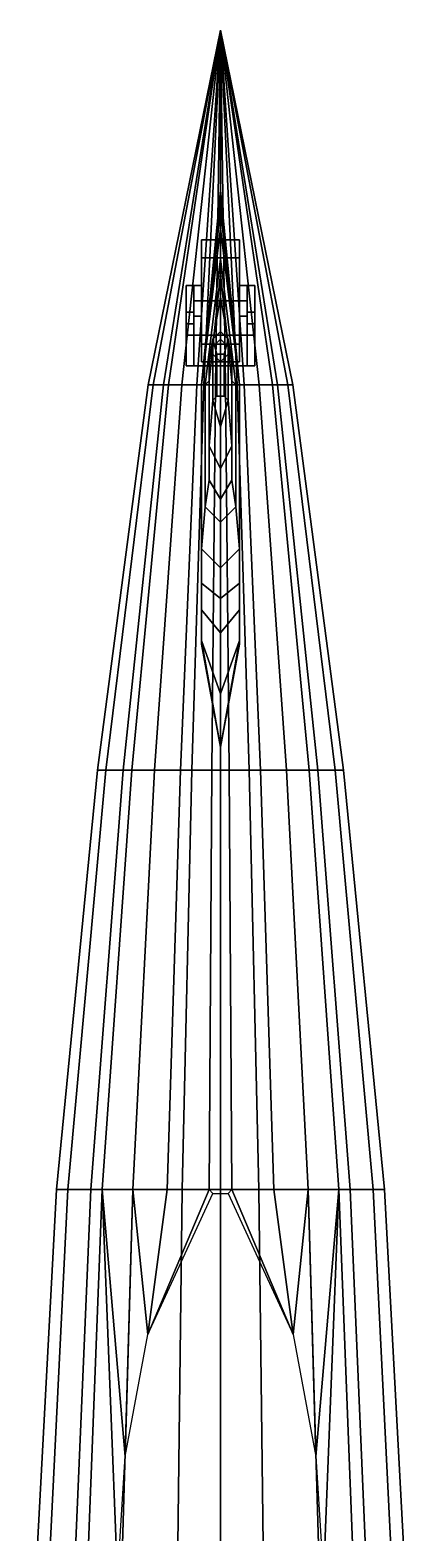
# Model space of a CAD drawing. Extents: x -0.55 to 0.55, y -3.82 to 4.07.
# Drawn here: x -0.499 to 0.499, y 0.125 to 4.065 of the extents above; entities that cross this region are included whole.
import ezdxf

# ---------------------------------------------------------------- set-up
doc = ezdxf.new("R2010")
doc.units = 0
doc.layers.get('0').update_dxf_attribs({"linetype": 'CONTINUOUS'})

msp = doc.modelspace()

# ---------------------------------------------------------------- linework, layer by layer
for points in [[(0, 4.065, 0.14), (-0.176, 3.135, 0.0648), (-0.1892, 3.135, 0.144), (0, 4.065, 0.14)], [(0, 4.065, 0.14), (-0.1892, 3.135, 0.144), (-0.1892, 3.135, 0.2144), (0, 4.065, 0.14)], [(0, 4.065, 0.14), (-0.1892, 3.135, 0.2144), (-0.176, 3.135, 0.2716), (0, 4.065, 0.14)], [(0, 4.065, 0.14), (-0.1496, 3.135, 0.0032), (-0.176, 3.135, 0.0648), (0, 4.065, 0.14)], [(0, 4.065, 0.14), (-0.176, 3.135, 0.2716), (-0.1364, 3.135, 0.3464), (0, 4.065, 0.14)], [(0, 4.065, 0.14), (-0.1364, 3.135, -0.0144), (-0.1496, 3.135, 0.0032), (0, 4.065, 0.14)], [(0, 4.065, 0.14), (-0.1012, 3.135, -0.0496), (-0.1364, 3.135, -0.0144), (0, 4.065, 0.14)], [(0, 4.065, 0.14), (-0.1364, 3.135, 0.3464), (-0.1012, 3.135, 0.3904), (0, 4.065, 0.14)], [(0, 4.065, 0.14), (-0.044, 3.135, -0.076), (-0.1012, 3.135, -0.0496), (0, 4.065, 0.14)], [(0, 4.065, 0.14), (-0.1012, 3.135, 0.3904), (-0.0616, 3.135, 0.4168), (0, 4.065, 0.14)], [(0, 4.065, 0.14), (-0.0616, 3.135, 0.4168), (-0.0132, 3.135, 0.43), (0, 4.065, 0.14)], [(0, 4.065, 0.14), (0, 3.135, -0.0804), (-0.044, 3.135, -0.076), (0, 4.065, 0.14)], [(0, 4.065, 0.14), (-0.0132, 3.135, 0.43), (0.0132, 3.135, 0.43), (0, 4.065, 0.14)], [(0, 4.065, 0.14), (0.1892, 3.135, 0.144), (0.176, 3.135, 0.0648), (0, 4.065, 0.14)], [(0, 4.065, 0.14), (0.176, 3.135, 0.0648), (0.1496, 3.135, 0.0032), (0, 4.065, 0.14)], [(0, 4.065, 0.14), (0.1496, 3.135, 0.0032), (0.1364, 3.135, -0.0144), (0, 4.065, 0.14)], [(0, 4.065, 0.14), (0.1364, 3.135, -0.0144), (0.1012, 3.135, -0.0496), (0, 4.065, 0.14)], [(0, 4.065, 0.14), (0.1012, 3.135, -0.0496), (0.044, 3.135, -0.076), (0, 4.065, 0.14)], [(0, 4.065, 0.14), (0.044, 3.135, -0.076), (0, 3.135, -0.0804), (0, 4.065, 0.14)], [(0, 4.065, 0.14), (0.0132, 3.135, 0.43), (0.0616, 3.135, 0.4168), (0, 4.065, 0.14)], [(0, 4.065, 0.14), (0.0616, 3.135, 0.4168), (0.1012, 3.135, 0.3904), (0, 4.065, 0.14)], [(0, 4.065, 0.14), (0.1012, 3.135, 0.3904), (0.1364, 3.135, 0.3464), (0, 4.065, 0.14)], [(0, 4.065, 0.14), (0.1364, 3.135, 0.3464), (0.176, 3.135, 0.2716), (0, 4.065, 0.14)], [(0, 4.065, 0.14), (0.176, 3.135, 0.2716), (0.1892, 3.135, 0.2144), (0, 4.065, 0.14)], [(0, 4.065, 0.14), (0.1892, 3.135, 0.2144), (0.1892, 3.135, 0.144), (0, 4.065, 0.14)], [(0, 3.635, 0.58), (0, 3.645, 0.31), (-0.05, 3.135, 0.31), (-0.05, 3.135, 0.58)], [(0, 3.645, 0.31), (0, 2.185, 0.31), (-0.05, 2.465, 0.31), (-0.05, 3.135, 0.31)], [(-0.05, 3.135, 0.31), (-0.05, 2.465, 0.31), (0, 2.185, 0.31), (0, 3.645, 0.31)], [(0, 3.645, 0.31), (0, 3.645, 0.24), (-0.05, 3.135, 0.24), (-0.05, 3.135, 0.31)], [(0, 3.625, 0.78), (0, 3.635, 0.61), (-0.05, 3.135, 0.61), (-0.05, 3.135, 0.78)], [(0, 3.635, 0.61), (0, 3.635, 0.58), (-0.05, 3.135, 0.58), (-0.05, 3.135, 0.61)], [(0, 3.595, 0.95), (0, 3.625, 0.78), (-0.05, 3.135, 0.78), (-0.05, 3.135, 0.95)], [(0, 3.645, 0.24), (0, 2.185, 0.24), (0, 2.185, 0.31), (0, 3.645, 0.31)], [(0.05, 3.135, 0.31), (0.05, 3.135, 0.24), (0, 3.645, 0.24), (0, 3.645, 0.31)], [(0, 3.645, 0.31), (0, 2.185, 0.31), (0.05, 2.465, 0.31), (0.05, 3.135, 0.31)], [(0.05, 3.135, 0.58), (0.05, 3.135, 0.31), (0, 3.645, 0.31), (0, 3.635, 0.58)], [(0.05, 3.135, 0.31), (0.05, 2.465, 0.31), (0, 2.185, 0.31), (0, 3.645, 0.31)], [(0, 2.185, 0.31), (0, 2.185, 0.24), (0, 3.645, 0.24), (0, 3.645, 0.31)], [(0.05, 3.135, 0.61), (0.05, 3.135, 0.58), (0, 3.635, 0.58), (0, 3.635, 0.61)], [(0.05, 3.135, 0.78), (0.05, 3.135, 0.61), (0, 3.635, 0.61), (0, 3.625, 0.78)], [(0.05, 3.135, 0.95), (0.05, 3.135, 0.78), (0, 3.625, 0.78), (0, 3.595, 0.95)], [(0, 3.545, 1.12), (0, 3.595, 0.95), (-0.05, 3.135, 0.95), (-0.05, 3.135, 1.12)], [(0.05, 3.135, 1.12), (0.05, 3.135, 0.95), (0, 3.595, 0.95), (0, 3.545, 1.12)], [(0, 3.465, 1.31), (0, 3.545, 1.12), (-0.05, 3.135, 1.12), (-0.04, 3.135, 1.31)], [(0.05, 3.4681, -0.1169), (0.05, 3.515, -0.23), (-0.05, 3.515, -0.23), (-0.05, 3.4681, -0.1169)], [(0.05, 3.515, -0.23), (0.05, 3.4681, -0.3431), (-0.05, 3.4681, -0.3431), (-0.05, 3.515, -0.23)], [(-0.05, 3.355, -0.07), (-0.05, 3.4681, -0.1169), (-0.05, 3.515, -0.23), (-0.05, 3.2419, -0.1169)], [(-0.05, 3.2419, -0.1169), (-0.05, 3.515, -0.23), (-0.05, 3.4681, -0.3431), (-0.05, 3.195, -0.23)], [(0.04, 3.135, 1.31), (0.05, 3.135, 1.12), (0, 3.545, 1.12), (0, 3.465, 1.31)], [(0.05, 3.2419, -0.1169), (0.05, 3.515, -0.23), (0.05, 3.4681, -0.1169), (0.05, 3.355, -0.07)], [(0.05, 3.195, -0.23), (0.05, 3.4681, -0.3431), (0.05, 3.515, -0.23), (0.05, 3.2419, -0.1169)], [(0.05, 3.355, -0.07), (0.05, 3.4681, -0.1169), (-0.05, 3.4681, -0.1169), (-0.05, 3.355, -0.07)], [(0.05, 3.4681, -0.3431), (0.05, 3.355, -0.39), (-0.05, 3.355, -0.39), (-0.05, 3.4681, -0.3431)], [(-0.05, 3.195, -0.23), (-0.05, 3.4681, -0.3431), (-0.05, 3.355, -0.39), (-0.05, 3.2419, -0.3431)], [(0.05, 3.2419, -0.3431), (0.05, 3.355, -0.39), (0.05, 3.4681, -0.3431), (0.05, 3.195, -0.23)], [(0, 3.425, 1.39), (0, 3.465, 1.31), (-0.04, 3.135, 1.31), (-0.03, 3.145, 1.39)], [(0.03, 3.145, 1.39), (0.04, 3.135, 1.31), (0, 3.465, 1.31), (0, 3.425, 1.39)], [(-0.09, 3.395, -0.18), (-0.09, 3.325, -0.18), (-0.07, 3.325, -0.18), (-0.07, 3.395, -0.18)], [(-0.07, 3.395, -0.18), (-0.07, 3.395, -0.26), (-0.09, 3.395, -0.26), (-0.09, 3.395, -0.18)], [(-0.07, 3.395, -0.26), (-0.07, 3.295, -0.26), (-0.09, 3.295, -0.26), (-0.09, 3.395, -0.26)], [(-0.09, 3.395, -0.26), (-0.09, 3.295, -0.26), (-0.09, 3.325, -0.18), (-0.09, 3.395, -0.18)], [(-0.07, 3.325, -0.18), (-0.07, 3.295, -0.26), (-0.07, 3.395, -0.26), (-0.07, 3.395, -0.18)], [(-0.05, 3.355, -0.18), (-0.05, 3.395, -0.22), (-0.07, 3.395, -0.22), (-0.07, 3.355, -0.18)], [(-0.05, 3.395, -0.22), (-0.05, 3.355, -0.26), (-0.07, 3.355, -0.26), (-0.07, 3.395, -0.22)], [(0, 3.365, 1.47), (0, 3.425, 1.39), (-0.03, 3.145, 1.39), (-0.03, 3.195, 1.47)], [(0.03, 3.195, 1.47), (0.03, 3.145, 1.39), (0, 3.425, 1.39), (0, 3.365, 1.47)], [(0.07, 3.355, -0.18), (0.07, 3.395, -0.22), (0.05, 3.395, -0.22), (0.05, 3.355, -0.18)], [(0.07, 3.395, -0.22), (0.07, 3.355, -0.26), (0.05, 3.355, -0.26), (0.05, 3.395, -0.22)], [(0.07, 3.395, -0.26), (0.07, 3.295, -0.26), (0.07, 3.325, -0.18), (0.07, 3.395, -0.18)], [(0.09, 3.395, -0.18), (0.09, 3.395, -0.26), (0.07, 3.395, -0.26), (0.07, 3.395, -0.18)], [(0.09, 3.395, -0.26), (0.09, 3.295, -0.26), (0.07, 3.295, -0.26), (0.07, 3.395, -0.26)], [(0.07, 3.395, -0.18), (0.07, 3.325, -0.18), (0.09, 3.325, -0.18), (0.09, 3.395, -0.18)], [(0.09, 3.325, -0.18), (0.09, 3.295, -0.26), (0.09, 3.395, -0.26), (0.09, 3.395, -0.18)], [(-0.05, 3.315, -0.22), (-0.05, 3.355, -0.18), (-0.07, 3.355, -0.18), (-0.07, 3.315, -0.22)], [(-0.05, 3.355, -0.26), (-0.05, 3.315, -0.22), (-0.07, 3.315, -0.22), (-0.07, 3.355, -0.26)], [(0.05, 3.2419, -0.1169), (0.05, 3.355, -0.07), (-0.05, 3.355, -0.07), (-0.05, 3.2419, -0.1169)], [(0.05, 3.355, -0.39), (0.05, 3.2419, -0.3431), (-0.05, 3.2419, -0.3431), (-0.05, 3.355, -0.39)], [(0, 3.275, 1.55), (0, 3.365, 1.47), (-0.03, 3.195, 1.47), (-0.02, 3.255, 1.55)], [(0.02, 3.255, 1.55), (0.03, 3.195, 1.47), (0, 3.365, 1.47), (0, 3.275, 1.55)], [(0.07, 3.315, -0.22), (0.07, 3.355, -0.18), (0.05, 3.355, -0.18), (0.05, 3.315, -0.22)], [(0.07, 3.355, -0.26), (0.07, 3.315, -0.22), (0.05, 3.315, -0.22), (0.05, 3.355, -0.26)], [(-0.09, 3.325, -0.18), (-0.09, 3.265, -0.09), (-0.07, 3.265, -0.09), (-0.07, 3.325, -0.18)], [(-0.09, 3.295, -0.26), (-0.09, 3.185, -0.14), (-0.09, 3.265, -0.09), (-0.09, 3.325, -0.18)], [(-0.07, 3.265, -0.09), (-0.07, 3.185, -0.14), (-0.07, 3.295, -0.26), (-0.07, 3.325, -0.18)], [(0.07, 3.325, -0.18), (0.07, 3.265, -0.09), (0.09, 3.265, -0.09), (0.09, 3.325, -0.18)], [(0.07, 3.295, -0.26), (0.07, 3.185, -0.14), (0.07, 3.265, -0.09), (0.07, 3.325, -0.18)], [(0.09, 3.265, -0.09), (0.09, 3.185, -0.14), (0.09, 3.295, -0.26), (0.09, 3.325, -0.18)], [(-0.07, 3.295, -0.26), (-0.07, 3.185, -0.14), (-0.09, 3.185, -0.14), (-0.09, 3.295, -0.26)], [(0, 3.215, 1.58), (0, 3.275, 1.55), (-0.02, 3.255, 1.55), (-0.01, 3.215, 1.57)], [(0.01, 3.215, 1.57), (0.02, 3.255, 1.55), (0, 3.275, 1.55), (0, 3.215, 1.58)], [(0.09, 3.295, -0.26), (0.09, 3.185, -0.14), (0.07, 3.185, -0.14), (0.07, 3.295, -0.26)], [(-0.09, 3.265, -0.08), (-0.09, 3.185, -0.08), (0.09, 3.185, -0.08), (0.09, 3.265, -0.08)], [(-0.09, 3.265, -0.09), (-0.09, 3.265, -0.08), (0.09, 3.265, -0.08), (0.09, 3.265, -0.09)], [(-0.09, 3.265, -0.09), (-0.09, 3.185, -0.14), (-0.09, 3.185, -0.08), (-0.09, 3.265, -0.08)], [(0.07, 3.265, -0.09), (0.07, 3.185, -0.09), (-0.07, 3.185, -0.09), (-0.07, 3.265, -0.09)], [(-0.07, 3.265, -0.09), (-0.07, 3.185, -0.09), (-0.07, 3.185, -0.14), (-0.07, 3.265, -0.09)], [(0.05, 3.195, -0.23), (0.05, 3.2419, -0.1169), (-0.05, 3.2419, -0.1169), (-0.05, 3.195, -0.23)], [(0.05, 3.2419, -0.3431), (0.05, 3.195, -0.23), (-0.05, 3.195, -0.23), (-0.05, 3.2419, -0.3431)], [(-0.03, 3.195, 1.47), (-0.03, 2.975, 1.47), (-0.02, 3.095, 1.55), (-0.02, 3.255, 1.55)], [(0, 3.255, -0.08), (-0.03, 3.225, -0.08), (-0.03, 3.225, -0.03), (0, 3.255, -0.03)], [(-0.02, 3.255, 1.55), (-0.02, 3.095, 1.55), (-0.01, 3.105, 1.57), (-0.01, 3.215, 1.57)], [(0.03, 3.225, -0.08), (0, 3.255, -0.08), (0, 3.255, -0.03), (0.03, 3.225, -0.03)], [(0.01, 3.105, 1.57), (0.02, 3.095, 1.55), (0.02, 3.255, 1.55), (0.01, 3.215, 1.57)], [(0.02, 3.095, 1.55), (0.03, 2.975, 1.47), (0.03, 3.195, 1.47), (0.02, 3.255, 1.55)], [(0.07, 3.185, -0.14), (0.07, 3.185, -0.09), (0.07, 3.265, -0.09)], [(0.09, 3.265, -0.08), (0.09, 3.185, -0.08), (0.09, 3.185, -0.14), (0.09, 3.265, -0.09)], [(-0.03, 3.225, -0.08), (0, 3.195, -0.08), (0, 3.195, -0.03), (-0.03, 3.225, -0.03)], [(-0.03, 3.145, 1.39), (-0.03, 2.885, 1.39), (-0.03, 2.975, 1.47), (-0.03, 3.195, 1.47)], [(-0.01, 3.215, 1.57), (-0.01, 3.105, 1.57), (0, 3.105, 1.58), (0, 3.215, 1.58)], [(0, 3.195, -0.08), (0.03, 3.225, -0.08), (0.03, 3.225, -0.03), (0, 3.195, -0.03)], [(0, 3.215, 1.58), (0, 3.105, 1.58), (0.01, 3.105, 1.57), (0.01, 3.215, 1.57)], [(0.03, 2.975, 1.47), (0.03, 2.885, 1.39), (0.03, 3.145, 1.39), (0.03, 3.195, 1.47)], [(0.07, 3.185, -0.09), (0.09, 3.185, -0.08), (-0.09, 3.185, -0.08), (-0.07, 3.185, -0.09)], [(-0.07, 3.185, -0.14), (-0.07, 3.185, -0.09), (-0.09, 3.185, -0.08), (-0.09, 3.185, -0.14)], [(0.09, 3.185, -0.14), (0.09, 3.185, -0.08), (0.07, 3.185, -0.09), (0.07, 3.185, -0.14)], [(-0.3225, 2.125, 0.1025), (-0.1892, 3.135, 0.144), (-0.176, 3.135, 0.0648), (-0.3, 2.125, -0.0325)], [(-0.3225, 2.125, 0.2225), (-0.1892, 3.135, 0.2144), (-0.1892, 3.135, 0.144), (-0.3225, 2.125, 0.1025)], [(-0.3, 2.125, 0.32), (-0.176, 3.135, 0.2716), (-0.1892, 3.135, 0.2144), (-0.3225, 2.125, 0.2225)], [(-0.3, 2.125, -0.0325), (-0.176, 3.135, 0.0648), (-0.1496, 3.135, 0.0032), (-0.255, 2.125, -0.1375)], [(-0.2325, 2.125, 0.4475), (-0.1364, 3.135, 0.3464), (-0.176, 3.135, 0.2716), (-0.3, 2.125, 0.32)], [(-0.255, 2.125, -0.1375), (-0.1496, 3.135, 0.0032), (-0.1364, 3.135, -0.0144), (-0.2325, 2.125, -0.1675)], [(-0.2325, 2.125, -0.1675), (-0.1364, 3.135, -0.0144), (-0.1012, 3.135, -0.0496), (-0.1725, 2.125, -0.2275)], [(-0.1725, 2.125, 0.5225), (-0.1012, 3.135, 0.3904), (-0.1364, 3.135, 0.3464), (-0.2325, 2.125, 0.4475)], [(-0.1725, 2.125, -0.2275), (-0.1012, 3.135, -0.0496), (-0.044, 3.135, -0.076), (-0.075, 2.125, -0.2725)], [(-0.105, 2.125, 0.5675), (-0.0616, 3.135, 0.4168), (-0.1012, 3.135, 0.3904), (-0.1725, 2.125, 0.5225)], [(-0.0225, 2.125, 0.59), (-0.0132, 3.135, 0.43), (-0.0616, 3.135, 0.4168), (-0.105, 2.125, 0.5675)], [(-0.075, 2.125, -0.2725), (-0.044, 3.135, -0.076), (0, 3.135, -0.0804), (0, 2.125, -0.28)], [(-0.05, 3.135, 0.95), (-0.05, 2.615, 0.95), (-0.05, 2.705, 1.12), (-0.05, 3.135, 1.12)], [(-0.05, 3.135, 0.31), (-0.05, 2.465, 0.31), (-0.05, 2.455, 0.58), (-0.05, 3.135, 0.58)], [(-0.05, 3.135, 0.24), (-0.05, 2.465, 0.24), (-0.05, 2.465, 0.31), (-0.05, 3.135, 0.31)], [(-0.05, 3.135, 0.61), (-0.05, 2.465, 0.61), (-0.05, 2.545, 0.78), (-0.05, 3.135, 0.78)], [(-0.05, 3.135, 0.58), (-0.05, 2.455, 0.58), (-0.05, 2.465, 0.61), (-0.05, 3.135, 0.61)], [(-0.05, 3.135, 0.78), (-0.05, 2.545, 0.78), (-0.05, 2.615, 0.95), (-0.05, 3.135, 0.95)], [(-0.05, 3.135, 1.12), (-0.05, 2.705, 1.12), (-0.04, 2.815, 1.31), (-0.04, 3.135, 1.31)], [(-0.04, 3.135, 1.31), (-0.04, 2.815, 1.31), (-0.03, 2.885, 1.39), (-0.03, 3.145, 1.39)], [(0.0225, 2.125, 0.59), (0.0132, 3.135, 0.43), (-0.0132, 3.135, 0.43), (-0.0225, 2.125, 0.59)], [(0, 2.125, -0.28), (0, 3.135, -0.0804), (0.044, 3.135, -0.076), (0.075, 2.125, -0.2725)], [(0.105, 2.125, 0.5675), (0.0616, 3.135, 0.4168), (0.0132, 3.135, 0.43), (0.0225, 2.125, 0.59)], [(0.03, 2.885, 1.39), (0.04, 2.815, 1.31), (0.04, 3.135, 1.31), (0.03, 3.145, 1.39)], [(0.04, 2.815, 1.31), (0.05, 2.705, 1.12), (0.05, 3.135, 1.12), (0.04, 3.135, 1.31)], [(0.075, 2.125, -0.2725), (0.044, 3.135, -0.076), (0.1012, 3.135, -0.0496), (0.1725, 2.125, -0.2275)], [(0.05, 2.465, 0.31), (0.05, 2.465, 0.24), (0.05, 3.135, 0.24), (0.05, 3.135, 0.31)], [(0.05, 2.455, 0.58), (0.05, 2.465, 0.31), (0.05, 3.135, 0.31), (0.05, 3.135, 0.58)], [(0.05, 2.465, 0.61), (0.05, 2.455, 0.58), (0.05, 3.135, 0.58), (0.05, 3.135, 0.61)], [(0.05, 2.545, 0.78), (0.05, 2.465, 0.61), (0.05, 3.135, 0.61), (0.05, 3.135, 0.78)], [(0.05, 2.615, 0.95), (0.05, 2.545, 0.78), (0.05, 3.135, 0.78), (0.05, 3.135, 0.95)], [(0.05, 2.705, 1.12), (0.05, 2.615, 0.95), (0.05, 3.135, 0.95), (0.05, 3.135, 1.12)], [(0.1725, 2.125, 0.5225), (0.1012, 3.135, 0.3904), (0.0616, 3.135, 0.4168), (0.105, 2.125, 0.5675)], [(0.1725, 2.125, -0.2275), (0.1012, 3.135, -0.0496), (0.1364, 3.135, -0.0144), (0.2325, 2.125, -0.1675)], [(0.2325, 2.125, 0.4475), (0.1364, 3.135, 0.3464), (0.1012, 3.135, 0.3904), (0.1725, 2.125, 0.5225)], [(0.2325, 2.125, -0.1675), (0.1364, 3.135, -0.0144), (0.1496, 3.135, 0.0032), (0.255, 2.125, -0.1375)], [(0.3, 2.125, 0.32), (0.176, 3.135, 0.2716), (0.1364, 3.135, 0.3464), (0.2325, 2.125, 0.4475)], [(0.255, 2.125, -0.1375), (0.1496, 3.135, 0.0032), (0.176, 3.135, 0.0648), (0.3, 2.125, -0.0325)], [(0.3, 2.125, -0.0325), (0.176, 3.135, 0.0648), (0.1892, 3.135, 0.144), (0.3225, 2.125, 0.1025)], [(0.3225, 2.125, 0.2225), (0.1892, 3.135, 0.2144), (0.176, 3.135, 0.2716), (0.3, 2.125, 0.32)], [(0.3225, 2.125, 0.1025), (0.1892, 3.135, 0.144), (0.1892, 3.135, 0.2144), (0.3225, 2.125, 0.2225)], [(-0.02, 3.095, 1.55), (-0.03, 2.975, 1.47), (0, 2.915, 1.47), (0, 3.025, 1.55)], [(-0.01, 3.105, 1.57), (-0.02, 3.095, 1.55), (0, 3.025, 1.55), (0, 3.105, 1.58)], [(0, 3.105, 1.58), (0, 3.025, 1.55), (0.02, 3.095, 1.55), (0.01, 3.105, 1.57)], [(0, 3.025, 1.55), (0, 2.915, 1.47), (0.03, 2.975, 1.47), (0.02, 3.095, 1.55)], [(-0.03, 2.975, 1.47), (-0.03, 2.885, 1.39), (0, 2.835, 1.39), (0, 2.915, 1.47)], [(0, 2.915, 1.47), (0, 2.835, 1.39), (0.03, 2.885, 1.39), (0.03, 2.975, 1.47)], [(-0.03, 2.885, 1.39), (-0.04, 2.815, 1.31), (0, 2.775, 1.31), (0, 2.835, 1.39)], [(0, 2.835, 1.39), (0, 2.775, 1.31), (0.04, 2.815, 1.31), (0.03, 2.885, 1.39)], [(-0.04, 2.815, 1.31), (-0.05, 2.705, 1.12), (0, 2.655, 1.12), (0, 2.775, 1.31)], [(0, 2.775, 1.31), (0, 2.655, 1.12), (0.05, 2.705, 1.12), (0.04, 2.815, 1.31)], [(-0.05, 2.705, 1.12), (-0.05, 2.615, 0.95), (0, 2.575, 0.95), (0, 2.655, 1.12)], [(0, 2.655, 1.12), (0, 2.575, 0.95), (0.05, 2.615, 0.95), (0.05, 2.705, 1.12)], [(-0.05, 2.615, 0.95), (-0.05, 2.545, 0.78), (0, 2.485, 0.78), (0, 2.575, 0.95)], [(0, 2.575, 0.95), (0, 2.485, 0.78), (0.05, 2.545, 0.78), (0.05, 2.615, 0.95)], [(-0.05, 2.545, 0.78), (-0.05, 2.465, 0.61), (0, 2.325, 0.61), (0, 2.485, 0.78)], [(0, 2.485, 0.78), (0, 2.325, 0.61), (0.05, 2.465, 0.61), (0.05, 2.545, 0.78)], [(-0.05, 2.455, 0.58), (-0.05, 2.465, 0.31), (0, 2.185, 0.31), (0, 2.185, 0.58)], [(-0.05, 2.465, 0.31), (-0.05, 2.465, 0.24), (0, 2.185, 0.24), (0, 2.185, 0.31)], [(-0.05, 2.465, 0.61), (-0.05, 2.455, 0.58), (0, 2.185, 0.58), (0, 2.325, 0.61)], [(0, 2.185, 0.31), (0, 2.185, 0.24), (0.05, 2.465, 0.24), (0.05, 2.465, 0.31)], [(0, 2.185, 0.58), (0, 2.185, 0.31), (0.05, 2.465, 0.31), (0.05, 2.455, 0.58)], [(0, 2.325, 0.61), (0, 2.185, 0.58), (0.05, 2.455, 0.58), (0.05, 2.465, 0.61)], [(-0.3, 2.125, -0.0325), (-0.4, 1.025, -0.1), (-0.43, 1.025, 0.08), (-0.3225, 2.125, 0.1025)], [(-0.3225, 2.125, 0.1025), (-0.43, 1.025, 0.08), (-0.43, 1.025, 0.24), (-0.3225, 2.125, 0.2225)], [(-0.3225, 2.125, 0.2225), (-0.43, 1.025, 0.24), (-0.4, 1.025, 0.37), (-0.3, 2.125, 0.32)], [(-0.255, 2.125, -0.1375), (-0.34, 1.025, -0.24), (-0.4, 1.025, -0.1), (-0.3, 2.125, -0.0325)], [(-0.3, 2.125, 0.32), (-0.4, 1.025, 0.37), (-0.31, 1.025, 0.54), (-0.2325, 2.125, 0.4475)], [(-0.2325, 2.125, -0.1675), (-0.31, 1.025, -0.28), (-0.34, 1.025, -0.24), (-0.255, 2.125, -0.1375)], [(-0.2325, 2.125, 0.4475), (-0.31, 1.025, 0.54), (-0.23, 1.025, 0.64), (-0.1725, 2.125, 0.5225)], [(-0.1725, 2.125, -0.2275), (-0.23, 1.025, -0.36), (-0.31, 1.025, -0.28), (-0.2325, 2.125, -0.1675)], [(-0.075, 2.125, -0.2725), (-0.1, 1.025, -0.42), (-0.23, 1.025, -0.36), (-0.1725, 2.125, -0.2275)], [(-0.1725, 2.125, 0.5225), (-0.23, 1.025, 0.64), (-0.14, 1.025, 0.7), (-0.105, 2.125, 0.5675)], [(-0.105, 2.125, 0.5675), (-0.14, 1.025, 0.7), (-0.03, 1.025, 0.73), (-0.0225, 2.125, 0.59)], [(0, 2.125, -0.28), (0, 1.025, -0.43), (-0.1, 1.025, -0.42), (-0.075, 2.125, -0.2725)], [(-0.0225, 2.125, 0.59), (-0.03, 1.025, 0.73), (0.03, 1.025, 0.73), (0.0225, 2.125, 0.59)], [(0.075, 2.125, -0.2725), (0.1, 1.025, -0.42), (0, 1.025, -0.43), (0, 2.125, -0.28)], [(0.0225, 2.125, 0.59), (0.03, 1.025, 0.73), (0.14, 1.025, 0.7), (0.105, 2.125, 0.5675)], [(0.1725, 2.125, -0.2275), (0.23, 1.025, -0.36), (0.1, 1.025, -0.42), (0.075, 2.125, -0.2725)], [(0.105, 2.125, 0.5675), (0.14, 1.025, 0.7), (0.23, 1.025, 0.64), (0.1725, 2.125, 0.5225)], [(0.1725, 2.125, 0.5225), (0.23, 1.025, 0.64), (0.31, 1.025, 0.54), (0.2325, 2.125, 0.4475)], [(0.2325, 2.125, -0.1675), (0.31, 1.025, -0.28), (0.23, 1.025, -0.36), (0.1725, 2.125, -0.2275)], [(0.255, 2.125, -0.1375), (0.34, 1.025, -0.24), (0.31, 1.025, -0.28), (0.2325, 2.125, -0.1675)], [(0.2325, 2.125, 0.4475), (0.31, 1.025, 0.54), (0.4, 1.025, 0.37), (0.3, 2.125, 0.32)], [(0.3, 2.125, -0.0325), (0.4, 1.025, -0.1), (0.34, 1.025, -0.24), (0.255, 2.125, -0.1375)], [(0.3225, 2.125, 0.1025), (0.43, 1.025, 0.08), (0.4, 1.025, -0.1), (0.3, 2.125, -0.0325)], [(0.3, 2.125, 0.32), (0.4, 1.025, 0.37), (0.43, 1.025, 0.24), (0.3225, 2.125, 0.2225)], [(0.3225, 2.125, 0.2225), (0.43, 1.025, 0.24), (0.43, 1.025, 0.08), (0.3225, 2.125, 0.1025)], [(-0.4988, -0.265, 0.2272), (-0.43, 1.025, 0.24), (-0.43, 1.025, 0.08), (-0.4988, -0.265, 0.0416)], [(-0.4988, -0.265, 0.0416), (-0.43, 1.025, 0.08), (-0.4, 1.025, -0.1), (-0.464, -0.265, -0.1672)], [(-0.464, -0.265, 0.378), (-0.4, 1.025, 0.37), (-0.43, 1.025, 0.24), (-0.4988, -0.265, 0.2272)], [(-0.464, -0.265, -0.1672), (-0.4, 1.025, -0.1), (-0.34, 1.025, -0.24), (-0.3944, -0.265, -0.3296)], [(-0.3596, -0.265, 0.5752), (-0.31, 1.025, 0.54), (-0.4, 1.025, 0.37), (-0.464, -0.265, 0.378)], [(-0.3944, -0.265, -0.3296), (-0.34, 1.025, -0.24), (-0.31, 1.025, -0.28), (-0.3596, -0.265, -0.376)], [(-0.3596, -0.265, -0.376), (-0.31, 1.025, -0.28), (-0.23, 1.025, -0.36), (-0.2668, -0.265, -0.4688)], [(-0.31, 1.025, 0.54), (-0.3596, -0.265, 0.5752), (-0.3596, -0.265, 0.5752), (-0.27, 0.005, 0.67)], [(-0.23, 1.025, 0.64), (-0.23, 1.025, 0.64), (-0.31, 1.025, 0.54), (-0.25, 0.325, 0.69)], [(-0.25, 0.325, 0.69), (-0.25, 0.325, 0.69), (-0.31, 1.025, 0.54), (-0.27, 0.005, 0.67)], [(-0.2668, -0.265, -0.4688), (-0.23, 1.025, -0.36), (-0.1, 1.025, -0.42), (-0.116, -0.265, -0.5384)], [(-0.19, 0.645, 0.71), (-0.19, 0.645, 0.71), (-0.23, 1.025, 0.64), (-0.25, 0.325, 0.69)], [(-0.19, 0.645, 0.71), (-0.19, 0.645, 0.71), (-0.14, 1.025, 0.7), (-0.23, 1.025, 0.64)], [(-0.19, 0.645, 0.71), (-0.19, 0.645, 0.71), (-0.02, 1.015, 0.74), (-0.03, 1.025, 0.73)], [(-0.19, 0.645, 0.71), (-0.19, 0.645, 0.71), (-0.03, 1.025, 0.73), (-0.14, 1.025, 0.7)], [(-0.116, -0.265, -0.5384), (-0.1, 1.025, -0.42), (0, 1.025, -0.43), (0, -0.265, -0.55)], [(-0.03, 1.025, 0.73), (-0.02, 1.015, 0.74), (0.02, 1.015, 0.74), (0.03, 1.025, 0.73)], [(0, -0.265, -0.55), (0, 1.025, -0.43), (0.1, 1.025, -0.42), (0.116, -0.265, -0.5384)], [(0.03, 1.025, 0.73), (0.02, 1.015, 0.74), (0.19, 0.645, 0.71)], [(0.14, 1.025, 0.7), (0.03, 1.025, 0.73), (0.19, 0.645, 0.71)], [(0.116, -0.265, -0.5384), (0.1, 1.025, -0.42), (0.23, 1.025, -0.36), (0.2668, -0.265, -0.4688)], [(0.23, 1.025, 0.64), (0.14, 1.025, 0.7), (0.19, 0.645, 0.71)], [(0.23, 1.025, 0.64), (0.19, 0.645, 0.71), (0.25, 0.325, 0.69)], [(0.2668, -0.265, -0.4688), (0.23, 1.025, -0.36), (0.31, 1.025, -0.28), (0.3596, -0.265, -0.376)], [(0.31, 1.025, 0.54), (0.23, 1.025, 0.64), (0.25, 0.325, 0.69)], [(0.25, 0.325, 0.69), (0.27, 0.005, 0.67), (0.27, 0.005, 0.67), (0.31, 1.025, 0.54)], [(0.27, 0.005, 0.67), (0.3596, -0.265, 0.5752), (0.3596, -0.265, 0.5752), (0.31, 1.025, 0.54)], [(0.3596, -0.265, -0.376), (0.31, 1.025, -0.28), (0.34, 1.025, -0.24), (0.3944, -0.265, -0.3296)], [(0.464, -0.265, 0.378), (0.4, 1.025, 0.37), (0.31, 1.025, 0.54), (0.3596, -0.265, 0.5752)], [(0.3944, -0.265, -0.3296), (0.34, 1.025, -0.24), (0.4, 1.025, -0.1), (0.464, -0.265, -0.1672)], [(0.464, -0.265, -0.1672), (0.4, 1.025, -0.1), (0.43, 1.025, 0.08), (0.4988, -0.265, 0.0416)], [(0.4988, -0.265, 0.2272), (0.43, 1.025, 0.24), (0.4, 1.025, 0.37), (0.464, -0.265, 0.378)], [(0.4988, -0.265, 0.0416), (0.43, 1.025, 0.08), (0.43, 1.025, 0.24), (0.4988, -0.265, 0.2272)]]:
    msp.add_3dface(points)

doc.saveas('drawing.dxf')
